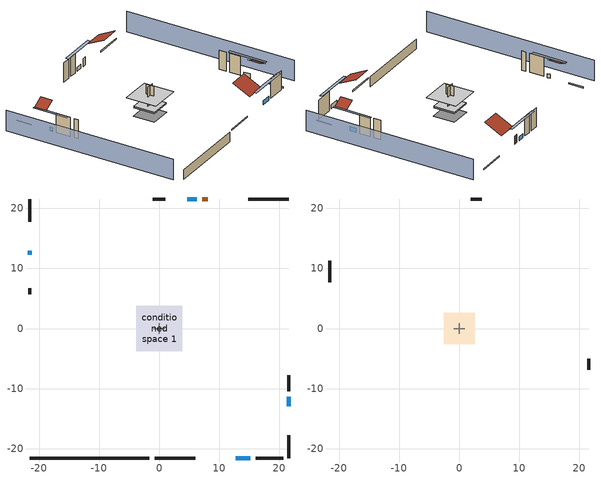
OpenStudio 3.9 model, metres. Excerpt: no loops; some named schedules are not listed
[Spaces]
conditioned space 1
 floor to garage 1 (Floor1 construction): -2.59,-2.59 -2.59,2.59 2.59,2.59 2.59,-2.59 z0.3
 floor foundation (Slab2 construction): -2.7,-2.7 -2.7,2.7 2.7,2.7 2.7,-2.7 z-2.13
 floor adiabatic (AdiabaticFloorConstruction): -3.82,-3.82 -3.82,3.82 3.82,3.82 3.82,-3.82 z2.74
 wall outside (Wall3 construction): 16.05,-21.56 20.63,-21.56 z0.3:5.18
 wall outside (Wall4 construction): -21.56,6.73 -21.56,5.67 z0.3:5.18
 wall outside (Wall7 construction): 0.99,21.56 -1.09,21.56 z0.3:5.18
 wall outside (Wall8 construction): 21.56,-10.43 21.56,-7.76 z0.3:5.18
 wall outside (RimJoist1 construction): -0.73,-21.56 6.01,-21.56 z0.3:0.61
 wall outside (RimJoist2 construction): -21.56,21.56 -21.56,17.81 z0.3:0.61
 wall outside (RimJoist3 construction): 21.56,21.56 14.83,21.56 z0.3:0.61
 wall outside (RimJoist4 construction): 21.56,-21.56 21.56,-17.81 z0.3:0.61
 wall outside (AdiabaticWallConstruction): 12.74,-21.56 15.12,-21.56 z0.3:1.38; -21.56,12.97 -21.56,12.25 z0.3:1.29; 6.25,21.56 4.68,21.56 z0.3:1.35; 21.56,-12.97 21.56,-11.36 z0.3:1.41
 wall outside (AdiabaticWallConstruction 1): 8.09,21.56 7.18,21.56 z0.3:2.34
 wall to garage 1 (Wall5 construction): 0.91,0 -0.91,0 z0.3:5.18
 wall to garage 1 (Wall6 construction): 0,0.91 0,-0.91 z0.3:5.18
 wall foundation (FoundationWall1 construction): -21.56,-21.56 -1.66,-21.56 z-2.13:0.3
 window (WindowConstruction): 12.74,-21.56 15.12,-21.56 z0.3:1.38
 window (WindowConstruction 1): -21.56,12.97 -21.56,12.25 z0.3:1.28
 window (WindowConstruction 2): 6.25,21.56 4.68,21.56 z0.3:1.35
 window (WindowConstruction 3): 21.56,-12.97 21.56,-11.36 z0.3:1.41
 door (Door): 8.09,21.56 7.18,21.56 z0.3:2.34
 ceiling adiabatic (AdiabaticFloorConstruction): 3.82,-3.82 3.82,3.82 -3.82,3.82 -3.82,-3.82 z2.74
 roof outside (Roof1 construction): 11.81,-21.56,5.18 11.81,-17.2,7.36 6.94,-17.2,7.36 6.94,-21.56,5.18
 roof outside (Roof2 construction): 9.02,21.56,5.18 9.02,17.2,7.36 13.9,17.2,7.36 13.9,21.56,5.18
 roof outside (Roof3 construction): -21.56,13.9,5.18 -18.89,13.9,6.52 -18.89,16.88,6.52 -21.56,16.88,5.18
 roof outside (Roof4 construction): 21.56,-13.9,5.18 18.89,-13.9,6.52 18.89,-16.88,6.52 21.56,-16.88,5.18
garage 1
 floor foundation (Slab1 construction): -2.59,-2.59 -2.59,2.59 2.59,2.59 2.59,-2.59 z0
 wall outside (Wall1 construction): -21.56,11.32 -21.56,7.66 z0.3:5.18
 wall outside (Wall2 construction): 3.75,21.56 1.92,21.56 z0.3:5.18
 wall outside (Wall9 construction): 21.56,-6.83 21.56,-5 z0.3:5.18
shading: 26.13,-21.56 26.13,21.56 / -26.13,21.56 -26.13,-21.56 z0:5.18; 19.08,-21.56 8.78,-21.56 8.78,-22.17 19.08,-22.17 z5.33; -21.56,8.29 -21.56,16.93 -22.17,16.93 -22.17,8.29 z5.24; 0.72,21.56 10.21,21.56 10.21,22.17 0.72,22.17 z5.3; 21.56,-7.4 21.56,-16.93 22.17,-16.93 22.17,-7.4 z5.36
[Site]
Portland Intl Arpt_OR: Latitude {deg}=45.59; Longitude {deg}=-122.6; Time Zone {hr}=-8; Elevation {m}=33; Terrain=Suburbs; Keep Site Location Information=Yes
[Site:GroundTemperature:Shallow]
10.2558, 8.96328, 8.85977, 9.47314, 11.9355, 14.3863, 16.5111, 17.8571, 17.9714, 16.8767, 14.8061, 12.4304
[Site:WaterMainsTemperature]
Calculation Method=Schedule; Temperature Schedule=mains temperature schedule
[Building]
Building 1
[Material] Roughness=Rough
Name | Thickness {m} | Conductivity {W/m-K} | Density {kg/m3} | Specific Heat {J/kg-K} | Thermal Absorptance | Solar Absorptance | Visible Absorptance
asphalt or fiberglass shingles | 0.00635 | 0.162714 | 1121.4 | 1465.45 | 0.9 | 0.85 | 0.85
roof rigid ins | 0.051816 | 0.029427 | 32.04 | 1214.23 | 0.9 | 0.7 | 0.7
osb sheathing 0.75 in. | 0.01905 | 0.115458 | 512.64 | 1214.23 | 0.9 | 0.7 | 0.7
roof stud and cavity | 0.2032 | 0.647872 | 78.34581 | 1123.46 | 0.9 | 0.7 | 0.7
gypsum board | 0.0127 | 0.160291 | 801 | 837.4 | 0.9 | 0.6 | 0.6
aluminum siding | 0.009525 | 0.089435 | 177.822 | 1046.75 | 0.9 | 0.5 | 0.5
osb sheathing 0.5 in. | 0.0127 | 0.115458 | 512.64 | 1214.23 | 0.9 | 0.7 | 0.7
wall stud and cavity | 0.1397 | 0.419005 | 139.0536 | 1170.24 | 0.9 | 0.6 | 0.6
wall stud and cavity 1 | 0.1397 | 0.549615 | 139.0536 | 1170.24 | 0.9 | 0.7 | 0.7
osb sheathing 0.5 in. 1; osb sheathing 0.5 in. 2 | 0.0127 | 0.115458 | 512.64 | 1214.23
wall stud and cavity 2 | 0.1397 | 0.506836 | 139.0536 | 1170.24 | 0.9 | 0.7 | 0.7
rim joist stud and cavity | 0.0508 | 0.178289 | 50.32683 | 1063.81 | 0.9 | 0.6 | 0.6
floor stud and cavity | 0.1397 | 0.923637 | 92.3553 | 1139.71 | 0.9 | 0.7 | 0.7
floor covering | 0.0127 | 0.0433444 | 54.468 | 1339.84 | 0.9 | 0.6 | 0.6
concrete 4.0 in. | 0.1016 | 1.803125 | 2242.8 | 837.4 | 0.9 | 0.7 | 0.7
concrete 8.0 in. | 0.2032 | 1.803125 | 2242.8 | 837.4 | 0.9 | 0.7 | 0.7
gypsum board 1 | 0.0127 | 0.160291 | 801 | 837.4 | 0.9 | 0.7 | 0.7
floor covering 1 | 0.0127 | 0.0450781 | 54.468 | 1339.84 | 0.9 | 0.9 | 0.9
wood siding; wood siding 1 | 0.0254 | 0.102417 | 544.68 | 1172.36
wall rigid ins; floor rigid ins | 0.512978 | 0.029427 | 32.04 | 1214.23 | 0.9 | 0.7 | 0.7
wall stud and cavity 3 | 0.0889 | 0.380278 | 52.3479 | 1209.89 | 0.9 | 0.7 | 0.7
door material | 0.04445 | 0.0612267 | 512.64 | 1214.23 | 0.9 | 0.7 | 0.7
floor stud and cavity 1 | 0.1397 | 1.75129 | 37.0049 | 1207.88 | 0.9 | 0.7 | 0.7
wall stud and cavity 4 | 0.0889 | 0.391764 | 83.0341 | 1211.67 | 0.9 | 0.7 | 0.7
furniture material conditioned space 1; furniture material garage 1 | 0.1524 | 0.115458 | 640.8 | 1214.23 | 0.9 | 0.6 | 0.6
[Construction]
Roof1 construction; Roof2 construction; Roof3 construction; Roof4 construction: asphalt or fiberglass shingles, roof rigid ins, osb sheathing 0.75 in., roof stud and cavity, gypsum board
Wall1 construction; Wall2 construction: aluminum siding, osb sheathing 0.5 in., wall stud and cavity
Wall3 construction; Wall4 construction: aluminum siding, osb sheathing 0.5 in., wall stud and cavity 1, gypsum board
Wall5 construction: osb sheathing 0.5 in. 1, wall stud and cavity 2, gypsum board
Wall6 construction: osb sheathing 0.5 in. 2, wall stud and cavity 2, gypsum board
Wall7 construction; Wall8 construction: aluminum siding, osb sheathing 0.5 in. 2, wall stud and cavity 1, gypsum board
Wall9 construction: aluminum siding, osb sheathing 0.5 in. 2, wall stud and cavity
RimJoist1 construction; RimJoist2 construction; RimJoist3 construction; RimJoist4 construction: aluminum siding, rim joist stud and cavity
Floor1 construction: floor stud and cavity, osb sheathing 0.75 in., floor covering
Slab1 construction: concrete 4.0 in.
FoundationWall1 construction: concrete 8.0 in., gypsum board 1
Slab2 construction: concrete 4.0 in., floor covering 1
WindowConstruction; WindowConstruction 1; WindowConstruction 2; WindowConstruction 3: WindowMaterial
AdiabaticWallConstruction: wood siding, wall rigid ins, wall stud and cavity 3, gypsum board
Door: door material
AdiabaticWallConstruction 1: wood siding 1, wall rigid ins, wall stud and cavity 3, gypsum board
AdiabaticFloorConstruction: floor stud and cavity 1, floor rigid ins, osb sheathing 0.75 in., floor covering
PartitionWallConstruction: gypsum board, wall stud and cavity 4, gypsum board
furniture construction conditioned space 1: furniture material conditioned space 1
furniture construction garage 1: furniture material garage 1
[WindowMaterial:SimpleGlazingSystem]
WindowMaterial: U-Factor {W/m2-K}=4.76952; Solar Heat Gain Coefficient=0.63
[ThermalZone] Multiplier=1; Use Ideal Air Loads=No
Name | Volume {m3} | Thermostat
conditioned space | 278.185 | conditioned space temperature setpoint
garage | 65.242
[Sizing:Zone]
garage: Zone Cooling Design Supply Air Temperature Input Method=SupplyAirTemperature; Zone Cooling Design Supply Air Temperature {C}=14; Zone Cooling Design Supply Air Temperature Difference {deltaC}=11.11; Zone Heating Design Supply Air Temperature Input Method=SupplyAirTemperature; Zone Heating Design Supply Air Temperature {C}=40; Zone Heating Design Supply Air Temperature Difference {deltaC}=11.11; Zone Cooling Design Supply Air Humidity Ratio {kg-H2O/kg-air}=0.0085; Zone Heating Design Supply Air Humidity Ratio {kg-H2O/kg-air}=0.008; Cooling Design Air Flow Method=DesignDay; Heating Design Air Flow Method=DesignDay; Account for Dedicated Outdoor Air System=No; Dedicated Outdoor Air System Control Strategy=NeutralSupplyAir; Dedicated Outdoor Air Low Setpoint Temperature for Design {C}=autosize; Dedicated Outdoor Air High Setpoint Temperature for Design {C}=autosize; Zone Load Sizing Method=Sensible Load Only No Latent Load; Zone Latent Cooling Design Supply Air Humidity Ratio Input Method=HumidityRatioDifference; Zone Cooling Design Supply Air Humidity Ratio Difference {kgWater/kgDryAir}=0.005; Zone Latent Heating Design Supply Air Humidity Ratio Input Method=HumidityRatioDifference; Zone Humidification Design Supply Air Humidity Ratio Difference {kgWater/kgDryAir}=0.005; Sizing Option=Coincident
[Space]
Name | Thermal Zone | Volume {m3}
conditioned space 1 | conditioned space | 278.185
garage 1 | garage | 65.242
[ThermostatSetpoint:DualSetpoint]
conditioned space temperature setpoint: Heating Setpoint Temperature Schedule=heating setpoint; Cooling Setpoint Temperature Schedule=cooling setpoint; Temperature Difference Between Cutout And Setpoint {deltaC}=0
[Foundation:Kiva] Wall Depth Below Slab {m}=0.2032
Name | Initial Indoor Air Temperature {C} | Wall Height Above Grade {m}
Foundation Kiva 1 | 13.4258 | 0.1016
Foundation Kiva 2 | 18.3333 | 0.3048
[Foundation:Kiva:Settings]
Soil Conductivity {W/m-K}=1.3848; Soil Density {kg/m3}=1842.3; Soil Specific Heat {J/kg-K}=418.7; Ground Solar Absorptivity=0.9; Ground Thermal Absorptivity=0.9; Ground Surface Roughness {m}=0.03; Far-Field Width {m}=40; Deep-Ground Boundary Condition=ZeroFlux; Deep-Ground Depth {m}=40; Minimum Cell Dimension {m}=0.2; Maximum Cell Growth Coefficient=3; Simulation Timestep=Timestep
[SurfaceProperty:ExposedFoundationPerimeter] Exposed Perimeter Calculation Method=TotalExposedPerimeter
Name | Total Exposed Perimeter {m}
Slab1 | 14.6304
Slab2 | 19.90344
[SurfaceProperty:IncidentSolarMultiplier] Incident Solar Multiplier=1; Incident Solar Multiplier Schedule=trans schedule winter=0.85 summer=0.7
Window1; Window2; Window3; Window4
[InternalMass:Definition] Design Level Calculation Method=SurfaceArea
Name | Construction | Surface Area {m2}
partition wall mass | PartitionWallConstruction | 114.085
furniture mass conditioned space 1 | furniture construction conditioned space 1 | 45.63397
furniture mass garage 1 | furniture construction garage 1 | 2.67561
[InternalMass] Multiplier=1
Name | Internal Mass Definition | Space or SpaceType
partition wall mass | partition wall mass | conditioned space 1
furniture mass conditioned space 1 | furniture mass conditioned space 1 | conditioned space 1
furniture mass garage 1 | furniture mass garage 1 | garage 1
[Fan:SystemModel]
central ac and furnace supply fan: Availability Schedule=Always On Discrete; Design Maximum Air Flow Rate {m3/s}=0.227007; Speed Control Method=Discrete; Electric Power Minimum Flow Rate Fraction=0.2; Design Pressure Rise {Pa}=500; Motor Efficiency=1; Motor In Air Stream Fraction=1; Design Electric Power Consumption {W}=autosize; Design Power Sizing Method=PowerPerFlow; Electric Power Per Unit Flow Rate {W/(m3/s)}=1059.44; Electric Power Per Unit Flow Rate Per Unit Pressure {W-s/m3-Pa}=1.66667; Fan Total Efficiency=0.7; Motor Loss Radiative Fraction=0; Speed Flow Fraction 1=0.96466; Speed Electric Power Fraction 1=0.89767; Speed Flow Fraction 2=1; Speed Electric Power Fraction 2=1
[EnergyManagementSystem:Sensor]
Name | Output Variable or Output Meter Index Key | Output Variable or Output Meter
central_ac_and_furnace_supply_fan_s; central_ac_and_furnace_supply_fan_s_1 | central ac and furnace supply fan | Fan Electricity Energy
water_heater_T_set | water heater setpoint | Schedule Value
out_pb_s |  | Site Outdoor Air Barometric Pressure
out_wt_s |  | Site Outdoor Air Humidity Ratio
site_vw_s |  | Site Wind Speed
cool_season | cooling season schedule | Schedule Value
central_ac_and_furnace_airloop_Fan_RTF_s | central ac and furnace supply fan | Fan Runtime Fraction Speed 1
central_ac_and_furnace_airloop_Fan_RTF_s_1 | central ac and furnace supply fan | Fan Runtime Fraction Speed 2
natural_vent_s | natural vent schedule | Schedule Value
htg_sp_s | heating setpoint | Schedule Value
clg_sp_s | cooling setpoint | Schedule Value
mech_vent_range_fan_0_sch_s | mech vent range fan 0 schedule | Schedule Value
mech_vent_bath_fan_0_sch_s | mech vent bath fan 0 schedule | Schedule Value
clothes_dryer_exhaust_0_sch_s | clothes_dryer | Schedule Value
htg_load_cond |  | Heating:EnergyTransfer:Zone:CONDITIONED SPACE
clg_load_cond |  | Cooling:EnergyTransfer:Zone:CONDITIONED SPACE
s_conv | Floor1 | Surface Inside Face Convection Heat Gain Energy
s_ig | Floor1 | Surface Inside Face Internal Gains Radiation Heat Gain Energy
s_sol | Floor1 | Surface Inside Face Solar Radiation Heat Gain Energy
s_lgt | Floor1 | Surface Inside Face Lights Radiation Heat Gain Energy
s_surf | Floor1 | Surface Inside Face Net Surface Thermal Radiation Heat Gain Energy
s_conv_1 | FoundationWall1 | Surface Inside Face Convection Heat Gain Energy
s_ig_1 | FoundationWall1 | Surface Inside Face Internal Gains Radiation Heat Gain Energy
s_sol_1 | FoundationWall1 | Surface Inside Face Solar Radiation Heat Gain Energy
s_lgt_1 | FoundationWall1 | Surface Inside Face Lights Radiation Heat Gain Energy
s_surf_1 | FoundationWall1 | Surface Inside Face Net Surface Thermal Radiation Heat Gain Energy
s_conv_2 | inferred conditioned ceiling | Surface Inside Face Convection Heat Gain Energy
s_ig_2 | inferred conditioned ceiling | Surface Inside Face Internal Gains Radiation Heat Gain Energy
s_sol_2 | inferred conditioned ceiling | Surface Inside Face Solar Radiation Heat Gain Energy
s_lgt_2 | inferred conditioned ceiling | Surface Inside Face Lights Radiation Heat Gain Energy
s_surf_2 | inferred conditioned ceiling | Surface Inside Face Net Surface Thermal Radiation Heat Gain Energy
s_conv_3 | inferred conditioned floor | Surface Inside Face Convection Heat Gain Energy
s_ig_3 | inferred conditioned floor | Surface Inside Face Internal Gains Radiation Heat Gain Energy
s_sol_3 | inferred conditioned floor | Surface Inside Face Solar Radiation Heat Gain Energy
s_lgt_3 | inferred conditioned floor | Surface Inside Face Lights Radiation Heat Gain Energy
s_surf_3 | inferred conditioned floor | Surface Inside Face Net Surface Thermal Radiation Heat Gain Energy
s_conv_4 | RimJoist1 | Surface Inside Face Convection Heat Gain Energy
s_ig_4 | RimJoist1 | Surface Inside Face Internal Gains Radiation Heat Gain Energy
s_sol_4 | RimJoist1 | Surface Inside Face Solar Radiation Heat Gain Energy
s_lgt_4 | RimJoist1 | Surface Inside Face Lights Radiation Heat Gain Energy
s_surf_4 | RimJoist1 | Surface Inside Face Net Surface Thermal Radiation Heat Gain Energy
s_conv_5 | RimJoist2 | Surface Inside Face Convection Heat Gain Energy
s_ig_5 | RimJoist2 | Surface Inside Face Internal Gains Radiation Heat Gain Energy
s_sol_5 | RimJoist2 | Surface Inside Face Solar Radiation Heat Gain Energy
s_lgt_5 | RimJoist2 | Surface Inside Face Lights Radiation Heat Gain Energy
s_surf_5 | RimJoist2 | Surface Inside Face Net Surface Thermal Radiation Heat Gain Energy
s_conv_6 | RimJoist3 | Surface Inside Face Convection Heat Gain Energy
s_ig_6 | RimJoist3 | Surface Inside Face Internal Gains Radiation Heat Gain Energy
s_sol_6 | RimJoist3 | Surface Inside Face Solar Radiation Heat Gain Energy
s_lgt_6 | RimJoist3 | Surface Inside Face Lights Radiation Heat Gain Energy
s_surf_6 | RimJoist3 | Surface Inside Face Net Surface Thermal Radiation Heat Gain Energy
s_conv_7 | RimJoist4 | Surface Inside Face Convection Heat Gain Energy
s_ig_7 | RimJoist4 | Surface Inside Face Internal Gains Radiation Heat Gain Energy
s_sol_7 | RimJoist4 | Surface Inside Face Solar Radiation Heat Gain Energy
s_lgt_7 | RimJoist4 | Surface Inside Face Lights Radiation Heat Gain Energy
s_surf_7 | RimJoist4 | Surface Inside Face Net Surface Thermal Radiation Heat Gain Energy
s_conv_8 | Roof1 | Surface Inside Face Convection Heat Gain Energy
s_ig_8 | Roof1 | Surface Inside Face Internal Gains Radiation Heat Gain Energy
s_sol_8 | Roof1 | Surface Inside Face Solar Radiation Heat Gain Energy
s_lgt_8 | Roof1 | Surface Inside Face Lights Radiation Heat Gain Energy
s_surf_8 | Roof1 | Surface Inside Face Net Surface Thermal Radiation Heat Gain Energy
s_conv_9 | Roof2 | Surface Inside Face Convection Heat Gain Energy
s_ig_9 | Roof2 | Surface Inside Face Internal Gains Radiation Heat Gain Energy
s_sol_9 | Roof2 | Surface Inside Face Solar Radiation Heat Gain Energy
s_lgt_9 | Roof2 | Surface Inside Face Lights Radiation Heat Gain Energy
s_surf_9 | Roof2 | Surface Inside Face Net Surface Thermal Radiation Heat Gain Energy
s_conv_10 | Roof3 | Surface Inside Face Convection Heat Gain Energy
s_ig_10 | Roof3 | Surface Inside Face Internal Gains Radiation Heat Gain Energy
s_sol_10 | Roof3 | Surface Inside Face Solar Radiation Heat Gain Energy
s_lgt_10 | Roof3 | Surface Inside Face Lights Radiation Heat Gain Energy
s_surf_10 | Roof3 | Surface Inside Face Net Surface Thermal Radiation Heat Gain Energy
s_conv_11 | Roof4 | Surface Inside Face Convection Heat Gain Energy
s_ig_11 | Roof4 | Surface Inside Face Internal Gains Radiation Heat Gain Energy
s_sol_11 | Roof4 | Surface Inside Face Solar Radiation Heat Gain Energy
s_lgt_11 | Roof4 | Surface Inside Face Lights Radiation Heat Gain Energy
s_surf_11 | Roof4 | Surface Inside Face Net Surface Thermal Radiation Heat Gain Energy
s_conv_12 | Slab2 | Surface Inside Face Convection Heat Gain Energy
s_ig_12 | Slab2 | Surface Inside Face Internal Gains Radiation Heat Gain Energy
s_sol_12 | Slab2 | Surface Inside Face Solar Radiation Heat Gain Energy
s_lgt_12 | Slab2 | Surface Inside Face Lights Radiation Heat Gain Energy
s_surf_12 | Slab2 | Surface Inside Face Net Surface Thermal Radiation Heat Gain Energy
ss_sol | Door1 | Surface Inside Face Solar Radiation Heat Gain Energy
ss_lgt | Door1 | Surface Inside Face Lights Radiation Heat Gain Energy
ss_conv | Door1 | Surface Inside Face Convection Heat Gain Energy
ss_ig | Door1 | Surface Inside Face Internal Gains Radiation Heat Gain Energy
ss_surf | Door1 | Surface Inside Face Net Surface Thermal Radiation Heat Gain Energy
ss_conv_1 | Window1 | Surface Inside Face Convection Heat Gain Energy
ss_ig_1 | Window1 | Surface Inside Face Internal Gains Radiation Heat Gain Energy
ss_surf_1 | Window1 | Surface Inside Face Net Surface Thermal Radiation Heat Gain Energy
ss_trans_in | Window1 | Surface Window Transmitted Solar Radiation Rate
ss_back_out | Window1 | Surface Window Shortwave from Zone Back Out Window Heat Transfer Rate
ss_trans_out | Window1 | Surface Inside Face Initial Transmitted Diffuse Transmitted Out Window Solar Radiation Rate
ss_conv_2 | Window2 | Surface Inside Face Convection Heat Gain Energy
ss_ig_2 | Window2 | Surface Inside Face Internal Gains Radiation Heat Gain Energy
ss_surf_2 | Window2 | Surface Inside Face Net Surface Thermal Radiation Heat Gain Energy
ss_trans_in_1 | Window2 | Surface Window Transmitted Solar Radiation Rate
ss_back_out_1 | Window2 | Surface Window Shortwave from Zone Back Out Window Heat Transfer Rate
ss_trans_out_1 | Window2 | Surface Inside Face Initial Transmitted Diffuse Transmitted Out Window Solar Radiation Rate
ss_conv_3 | Window3 | Surface Inside Face Convection Heat Gain Energy
ss_ig_3 | Window3 | Surface Inside Face Internal Gains Radiation Heat Gain Energy
ss_surf_3 | Window3 | Surface Inside Face Net Surface Thermal Radiation Heat Gain Energy
ss_trans_in_2 | Window3 | Surface Window Transmitted Solar Radiation Rate
ss_back_out_2 | Window3 | Surface Window Shortwave from Zone Back Out Window Heat Transfer Rate
ss_trans_out_2 | Window3 | Surface Inside Face Initial Transmitted Diffuse Transmitted Out Window Solar Radiation Rate
ss_conv_4 | Window4 | Surface Inside Face Convection Heat Gain Energy
ss_ig_4 | Window4 | Surface Inside Face Internal Gains Radiation Heat Gain Energy
ss_surf_4 | Window4 | Surface Inside Face Net Surface Thermal Radiation Heat Gain Energy
ss_trans_in_3 | Window4 | Surface Window Transmitted Solar Radiation Rate
ss_back_out_3 | Window4 | Surface Window Shortwave from Zone Back Out Window Heat Transfer Rate
ss_trans_out_3 | Window4 | Surface Inside Face Initial Transmitted Diffuse Transmitted Out Window Solar Radiation Rate
s_conv_13 | Wall3 | Surface Inside Face Convection Heat Gain Energy
s_ig_13 | Wall3 | Surface Inside Face Internal Gains Radiation Heat Gain Energy
s_sol_13 | Wall3 | Surface Inside Face Solar Radiation Heat Gain Energy
s_lgt_13 | Wall3 | Surface Inside Face Lights Radiation Heat Gain Energy
s_surf_13 | Wall3 | Surface Inside Face Net Surface Thermal Radiation Heat Gain Energy
s_conv_14 | Wall4 | Surface Inside Face Convection Heat Gain Energy
s_ig_14 | Wall4 | Surface Inside Face Internal Gains Radiation Heat Gain Energy
s_sol_14 | Wall4 | Surface Inside Face Solar Radiation Heat Gain Energy
s_lgt_14 | Wall4 | Surface Inside Face Lights Radiation Heat Gain Energy
s_surf_14 | Wall4 | Surface Inside Face Net Surface Thermal Radiation Heat Gain Energy
s_conv_15 | Wall5 | Surface Inside Face Convection Heat Gain Energy
s_ig_15 | Wall5 | Surface Inside Face Internal Gains Radiation Heat Gain Energy
s_sol_15 | Wall5 | Surface Inside Face Solar Radiation Heat Gain Energy
s_lgt_15 | Wall5 | Surface Inside Face Lights Radiation Heat Gain Energy
s_surf_15 | Wall5 | Surface Inside Face Net Surface Thermal Radiation Heat Gain Energy
s_conv_16 | Wall6 | Surface Inside Face Convection Heat Gain Energy
s_ig_16 | Wall6 | Surface Inside Face Internal Gains Radiation Heat Gain Energy
s_sol_16 | Wall6 | Surface Inside Face Solar Radiation Heat Gain Energy
s_lgt_16 | Wall6 | Surface Inside Face Lights Radiation Heat Gain Energy
s_surf_16 | Wall6 | Surface Inside Face Net Surface Thermal Radiation Heat Gain Energy
[OtherEquipment:Definition] Design Level Calculation Method=EquipmentLevel
Name | Design Level {W} | Fraction Latent | Fraction Radiant | Fraction Lost
water heater sens; mech vent house fan sensible load | 0 | 0 | 0 | 0
water heater lat; mech vent house fan latent load | 0 | 1 | 0 | 0
water heater energy adjustment1 | 0.01 | 0 | 0 | 1
clothes dryer 2 | 7803.24 | 0.015 | 0.081 | 0.85
cooking range 2 | 0 | 0.08 | 0.432 | 0.2
general water use sensible | -25.2881 | 0 | 0.6 | 0
general water use latent | 25.6591 | 1 | 0 | 0
[OtherEquipment] Space or SpaceType=conditioned space 1
Name | Other Equipment Definition | Schedule | Fuel Type
water heater sens | water heater sens | Always On Discrete
water heater lat | water heater lat | Always On Discrete
water heater energy adjustment1 | water heater energy adjustment1 | Always On Discrete | Electricity
clothes dryer 1 | clothes dryer 2 | clothes_dryer | NaturalGas
cooking range 1 | cooking range 2 | cooking_range | Electricity
general water use sensible | general water use sensible | general water use schedule
general water use latent | general water use latent | general water use schedule
mech vent house fan sensible load | mech vent house fan sensible load | Always On Discrete
mech vent house fan latent load | mech vent house fan latent load | Always On Discrete
[ElectricEquipment:Definition] Design Level Calculation Method=EquipmentLevel
Name | Design Level {W} | Fraction Latent | Fraction Radiant | Fraction Lost
clothes washer | 196.098 | 0.03 | 0.162 | 0.7
clothes dryer | 587.365 | 0.015 | 0.081 | 0.85
dishwasher | 586.24 | 0.3 | 0.18 | 0.4
fridge | 43.7215 | 0 | 0.6 | 0
cooking range | 1804.3 | 0.08 | 0.432 | 0.2
misc tv | 292.522 | 0 | 0.6 | 0
misc plug loads | 245.919 | 0.021 | 0.558 | 0.049
whole house fan; mech vent house fan | 0 | 0 | 0 | 1
mech vent house fan cfis | 0 | 0 | 0 | 0
mech vent range fan 0 | 30 | 0 | 0 | 1
mech vent bath fan 0 | 15 | 0 | 0 | 1
[ElectricEquipment] Space or SpaceType=conditioned space 1
Name | Electric Equipment Definition | Schedule
clothes washer | clothes washer | clothes_washer
clothes dryer | clothes dryer | clothes_dryer
dishwasher | dishwasher | dishwasher
fridge | fridge | fridge schedule
cooking range | cooking range | cooking_range
misc tv | misc tv | plug_loads_tv
misc plug loads | misc plug loads | plug_loads_other
whole house fan | whole house fan | Always On Discrete
mech vent house fan | mech vent house fan | mech vent house fan schedule
mech vent house fan cfis | mech vent house fan cfis | mech vent house fan cfis schedule
mech vent range fan 0 | mech vent range fan 0 | mech vent range fan 0 schedule
mech vent bath fan 0 | mech vent bath fan 0 | mech vent bath fan 0 schedule
[WaterUse:Equipment:Definition]
Name | Peak Flow Rate {m3/s}
clothes washer | 9.51354e-06
dishwasher | 7.85145e-06
[Lights:Definition] Design Level Calculation Method=LightingLevel; Fraction Radiant=0.6; Fraction Visible=0.2; Return Air Fraction=0
Name | Lighting Level {W}
interior lighting | 211.114
garage lighting | 10.6974
[Lights] Fraction Replaceable=1
Name | Lights Definition | Space or SpaceType | Schedule
interior lighting | interior lighting | conditioned space 1 | lighting_interior
garage lighting | garage lighting | garage 1 | lighting_garage
[Exterior:Lights:Definition]
exterior lighting: Design Level {W}=9.28603
[Exterior:Lights]
exterior lighting: Exterior Lights Definition=exterior lighting; Schedule=exterior lighting schedule
[People:Definition]
occupants: Number of People Calculation Method=People; Number of People {people}=1; Fraction Radiant=0.314171; Sensible Heat Fraction=0.56303; Carbon Dioxide Generation Rate {m3/s-W}=0; Enable ASHRAE 55 Comfort Warnings=No; Mean Radiant Temperature Calculation Type=EnclosureAveraged
[People]
occupants: People Definition=occupants; Space or SpaceType=conditioned space 1; Number of People Schedule=occupants; Activity Level Schedule=occupants activity schedule; Multiplier=1
[SpaceInfiltration:DesignFlowRate] Space or SpaceType=conditioned space 1; Schedule=Always On Discrete; Design Flow Rate Calculation Method=Flow/Space; Design Flow Rate {m3/s}=0
natural vent flow; whole house fan flow; infil flow
[SpaceInfiltration:EffectiveLeakageArea]
infil garage 1: Space or SpaceType=garage 1; Schedule=Always On Discrete; Effective Air Leakage Area {cm2}=95.1429; Stack Coefficient=0.000129147; Wind Coefficient=4.64657e-05
